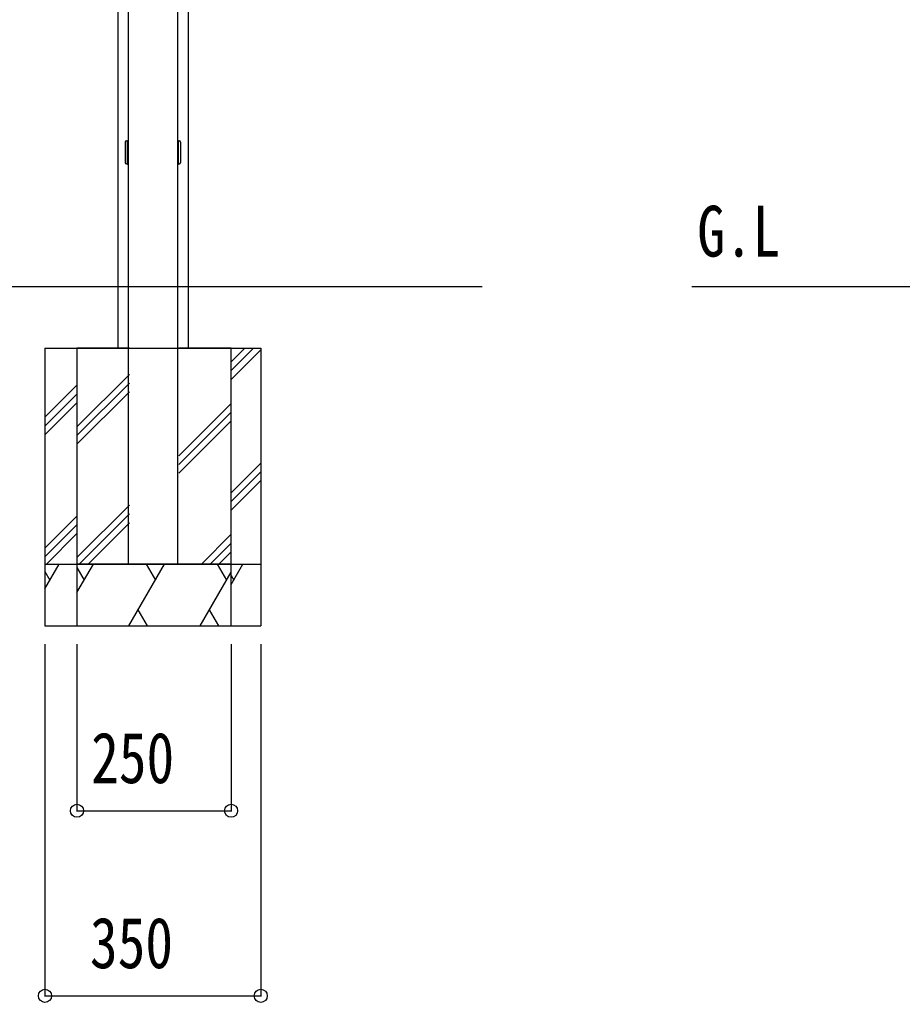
# Model space of a CAD drawing. Units: millimetres, scale not verified. Extents: x -10512 to 10513, y -7425 to 7425.
# Drawn here: x -6350 to -4919, y -2586 to -992 of the extents above; entities that cross this region are included whole.
import ezdxf
from ezdxf.enums import TextEntityAlignment as Align

# ---------------------------------------------------------------- set-up
doc = ezdxf.new("R2010")
doc.units = ezdxf.units.MM
doc.header["$LTSCALE"] = 40
for name, color, linetype in [('0-1_USER1', 3, 'Continuous'), ('0-3_YKK_13', 4, 'Continuous'), ('0-4_YKK_A1', 4, 'Continuous'), ('0-5_YKK_D', 6, 'Continuous')]:
    doc.layers.add(name, color=color, linetype=linetype)
doc.styles.add('ＭＳ ゴシック', font='')
doc.styles.get('ＭＳ ゴシック').set_extended_font_data('MS Gothic')

msp = doc.modelspace()

# ---------------------------------------------------------------- linework, layer by layer
at = {"layer": '0-3_YKK_13'}
for p, q in [((-6179.25, -1191.1), (-6179.25, -1224.1)), ((-6177.25, -1189.1), (-6175.9, -1189.1)), ((-6175.95, -1189.4), (-6175.95, -1225.8)), ((-6174.25, -1188.4), (-6174.95, -1188.4)), ((-6093.55, -1188.4), (-6094.25, -1188.4)), ((-6092.6, -1189.1), (-6091.25, -1189.1)), ((-6092.55, -1225.8), (-6092.55, -1189.4)), ((-6089.25, -1191.1), (-6089.25, -1224.1)), ((-6177.25, -1226.1), (-6175.9, -1226.1)), ((-6174.95, -1226.8), (-6174.25, -1226.8)), ((-6094.25, -1226.8), (-6093.55, -1226.8)), ((-6092.6, -1226.1), (-6091.25, -1226.1))]:
    msp.add_line(p, q, dxfattribs=at)
for centre, radius, start, end in [((-6177.25, -1191.1), 2, 90, 180), ((-6174.95, -1189.4), 1, 90, 180), ((-6093.55, -1189.4), 1, 0, 90), ((-6091.25, -1191.1), 2, 0, 90), ((-6177.25, -1224.1), 2, 180, 270), ((-6174.95, -1225.8), 1, 180, 270), ((-6093.55, -1225.8), 1, 270, 0), ((-6091.25, -1224.1), 2, 270, 0)]:
    msp.add_arc(centre, radius, start, end, dxfattribs=at)
at = {"layer": '0-4_YKK_A1'}
for p, q in [((-9562.48, -1425.1), (-5600.26, -1425.1)), ((-5260.02, -1425.1), (-529.69, -1425.1)), ((-6309.25, -1525.1), (-6309.25, -1975.1)), ((-6309.25, -1525.1), (-5959.25, -1525.1)), ((-6191.25, -1525.1), (-6077.25, -1525.1)), ((-6007.35, -1547.39), (-5985.06, -1525.1)), ((-6007.35, -1561.53), (-5970.91, -1525.1)), ((-6007.35, -1575.68), (-5959.25, -1527.58)), ((-5959.25, -1525.1), (-5959.25, -1975.1)), ((-6257.35, -1652.58), (-6172.35, -1567.58)), ((-6309.25, -1637.16), (-6257.35, -1585.26)), ((-6257.35, -1666.72), (-6172.35, -1581.72)), ((-6309.25, -1651.3), (-6257.35, -1599.4)), ((-6257.35, -1680.86), (-6172.35, -1595.86)), ((-6309.25, -1665.45), (-6257.35, -1613.54)), ((-6092.35, -1699.71), (-6007.35, -1614.71)), ((-6092.35, -1713.85), (-6007.35, -1628.85)), ((-6092.35, -1727.99), (-6007.35, -1642.99)), ((-6007.35, -1759.52), (-5959.25, -1711.43)), ((-6007.35, -1773.67), (-5959.25, -1725.57)), ((-6007.35, -1787.81), (-5959.25, -1739.71)), ((-6257.35, -1864.71), (-6172.35, -1779.71)), ((-6309.25, -1849.29), (-6257.35, -1797.39)), ((-6253.6, -1875.1), (-6172.35, -1793.85)), ((-6309.25, -1863.44), (-6257.35, -1811.53)), ((-6239.45, -1875.1), (-6172.35, -1807.99)), ((-6306.77, -1875.1), (-6257.35, -1825.68)), ((-6055.61, -1875.1), (-6007.35, -1826.84)), ((-6041.46, -1875.1), (-6007.35, -1840.98)), ((-6027.32, -1875.1), (-6007.35, -1855.13)), ((-6309.25, -1875.1), (-5959.25, -1875.1)), ((-6309.25, -1915.06), (-6286.18, -1875.1)), ((-6257.35, -1921.23), (-6230.71, -1875.1)), ((-6084.25, -1875.1), (-6184.25, -1875.1)), ((-6172.98, -1975.1), (-6115.24, -1875.1)), ((-6145.24, -1875.1), (-6130.24, -1901.08)), ((-6029.77, -1875.1), (-6014.77, -1901.08)), ((-6007.35, -1908.47), (-5988.08, -1875.1)), ((-6309.25, -1887.1), (-6301.18, -1901.08)), ((-6257.35, -1880.93), (-6245.71, -1901.08)), ((-6057.51, -1975.1), (-6007.35, -1888.22)), ((-6007.35, -1893.69), (-6003.08, -1901.08)), ((-6142.98, -1975.1), (-6157.98, -1949.12)), ((-6027.51, -1975.1), (-6042.51, -1949.12)), ((-6309.25, -1975.1), (-5959.25, -1975.1))]:
    msp.add_line(p, q, dxfattribs=at)
for points in [[(-6174.25, 257.99), (-6174.25, -1425.1), (-6174.25, -1875.1)], [(-6094.25, 257.99), (-6094.25, -1425.1), (-6094.25, -1875.1)], [(-6191.25, 42.4), (-6191.25, -1425.1), (-6191.25, -1525.1)], [(-6077.25, 42.4), (-6077.25, -1425.1), (-6077.25, -1525.1)], [(-6172.35, -1525.1), (-6257.35, -1525.1), (-6257.35, -1875.1)], [(-6007.35, -1875.1), (-6007.35, -1525.1), (-6092.35, -1525.1)]]:
    msp.add_lwpolyline(points, dxfattribs=at)
msp.add_lwpolyline([(-6007.35, -1975.1), (-6007.35, -1875.1), (-6257.35, -1875.1), (-6257.35, -1975.1)], close=True, dxfattribs=at)
at = {"layer": '0-5_YKK_D'}
for p, q in [((-6309.25, -2005.1), (-6309.25, -2576.1)), ((-6257.35, -2005.1), (-6257.35, -2276.1)), ((-6007.35, -2005.1), (-6007.35, -2276.1)), ((-5959.25, -2005.1), (-5959.25, -2576.1)), ((-6257.35, -2275.1), (-6007.35, -2275.1)), ((-6309.25, -2575.1), (-5959.25, -2575.1))]:
    msp.add_line(p, q, dxfattribs=at)
for centre in [(-6257.35, -2275.1), (-6007.35, -2275.1), (-6309.25, -2575.1), (-5959.25, -2575.1)]:
    msp.add_circle(centre, 10.62, dxfattribs=at)

# ---------------------------------------------------------------- texts
at = {"layer": '0-1_USER1', "style": 'ＭＳ ゴシック', "width": 0.8}
msp.add_text('G.L', height=82.48, dxfattribs=at).set_placement((-5251.3, -1401.35), align=Align.BOTTOM_LEFT)
at = {"layer": '0-5_YKK_D', "style": 'ＭＳ ゴシック', "width": 0.8}
for s, p in [('250', (-6234.35, -2255.1)), ('350', (-6236.25, -2555.1))]:
    msp.add_text(s, height=82.48, dxfattribs=at).set_placement(p, align=Align.BOTTOM_LEFT)

doc.saveas('drawing.dxf')
